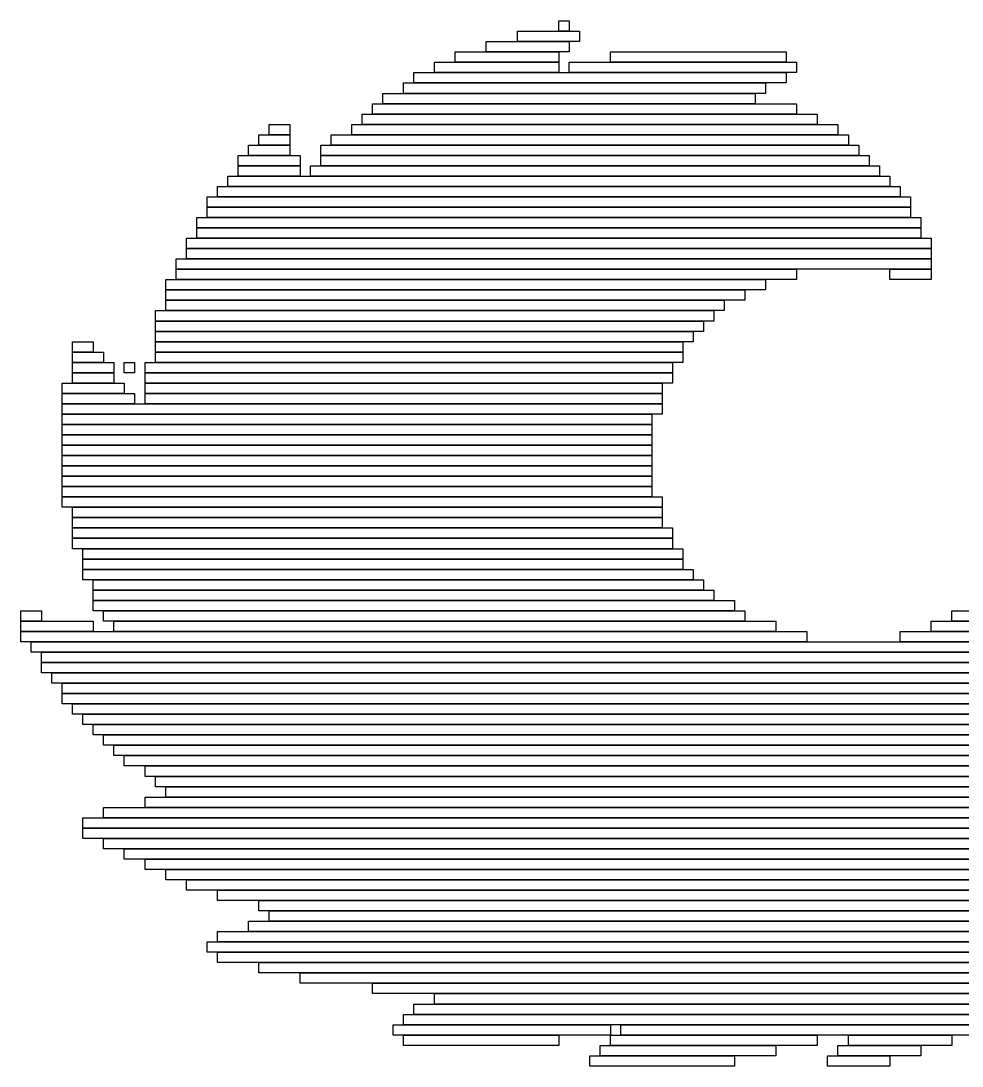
# Model space of a CAD drawing. Extents: x 393 to 650, y 414 to 631.
# Drawn here: x 393 to 484, y 415 to 516 of the extents above; entities that cross this region are included whole.
import ezdxf

# ---------------------------------------------------------------- set-up
doc = ezdxf.new("R2010")
doc.units = 0

msp = doc.modelspace()

# ---------------------------------------------------------------- linework, layer by layer
for p, q in [((445, 516), (446, 516)), ((445, 515), (445, 516)), ((446, 516), (446, 515)), ((441, 515), (447, 515)), ((441, 514), (441, 515)), ((446, 515), (445, 515)), ((447, 515), (447, 514)), ((438, 514), (446, 514)), ((438, 513), (438, 514)), ((447, 514), (441, 514)), ((446, 514), (446, 513)), ((435, 513), (445, 513)), ((435, 512), (435, 513)), ((446, 513), (438, 513)), ((445, 513), (445, 512)), ((450, 513), (467, 513)), ((450, 512), (450, 513)), ((467, 513), (467, 512)), ((433, 512), (445, 512)), ((433, 511), (433, 512)), ((445, 512), (435, 512)), ((445, 512), (445, 511)), ((446, 512), (468, 512)), ((446, 511), (446, 512)), ((467, 512), (450, 512)), ((468, 512), (468, 511)), ((431, 511), (467, 511)), ((431, 510), (431, 511)), ((445, 511), (433, 511)), ((468, 511), (446, 511)), ((467, 511), (467, 510)), ((430, 510), (465, 510)), ((430, 509), (430, 510)), ((467, 510), (431, 510)), ((465, 510), (465, 509)), ((428, 509), (464, 509)), ((428, 508), (428, 509)), ((465, 509), (430, 509)), ((464, 509), (464, 508)), ((427, 508), (468, 508)), ((427, 507), (427, 508)), ((464, 508), (428, 508)), ((468, 508), (468, 507)), ((426, 507), (470, 507)), ((426, 506), (426, 507)), ((468, 507), (427, 507)), ((470, 507), (470, 506)), ((416, 505), (419, 505)), ((416, 504), (416, 505)), ((417, 506), (419, 506)), ((417, 505), (417, 506)), ((419, 505), (417, 505)), ((419, 506), (419, 505)), ((419, 505), (419, 504)), ((423, 505), (473, 505)), ((423, 504), (423, 505)), ((425, 506), (472, 506)), ((425, 505), (425, 506)), ((472, 505), (425, 505)), ((470, 506), (426, 506)), ((472, 506), (472, 505)), ((473, 505), (473, 504)), ((415, 504), (419, 504)), ((415, 503), (415, 504)), ((419, 504), (416, 504)), ((419, 504), (419, 503)), ((422, 504), (474, 504)), ((422, 503), (422, 504)), ((473, 504), (423, 504)), ((474, 504), (474, 503)), ((414, 503), (420, 503)), ((414, 502), (414, 503)), ((419, 503), (415, 503)), ((420, 503), (420, 502)), ((474, 503), (422, 503)), ((422, 503), (475, 503)), ((422, 502), (422, 503)), ((475, 503), (475, 502)), ((420, 502), (414, 502)), ((414, 502), (420, 502)), ((414, 501), (414, 502)), ((420, 502), (420, 501)), ((421, 502), (476, 502)), ((421, 501), (421, 502)), ((475, 502), (422, 502)), ((476, 502), (476, 501)), ((413, 501), (477, 501)), ((413, 500), (413, 501)), ((420, 501), (414, 501)), ((476, 501), (421, 501)), ((477, 501), (477, 500)), ((412, 500), (478, 500)), ((412, 499), (412, 500)), ((477, 500), (413, 500)), ((478, 500), (478, 499)), ((411, 499), (479, 499)), ((411, 498), (411, 499)), ((478, 499), (412, 499)), ((479, 499), (479, 498)), ((479, 498), (411, 498)), ((411, 498), (479, 498)), ((411, 497), (411, 498)), ((479, 498), (479, 497)), ((410, 497), (480, 497)), ((410, 496), (410, 497)), ((479, 497), (411, 497)), ((480, 497), (480, 496)), ((480, 496), (410, 496)), ((410, 496), (480, 496)), ((410, 495), (410, 496)), ((480, 496), (480, 495)), ((409, 495), (481, 495)), ((409, 494), (409, 495)), ((480, 495), (410, 495)), ((481, 495), (481, 494)), ((481, 494), (409, 494)), ((409, 494), (481, 494)), ((409, 493), (409, 494)), ((481, 494), (481, 493)), ((408, 493), (481, 493)), ((408, 492), (408, 493)), ((481, 493), (409, 493)), ((481, 493), (481, 492)), ((481, 492), (408, 492)), ((408, 492), (468, 492)), ((408, 491), (408, 492)), ((468, 492), (468, 491)), ((477, 492), (481, 492)), ((477, 491), (477, 492)), ((481, 492), (481, 491)), ((407, 491), (465, 491)), ((407, 490), (407, 491)), ((468, 491), (408, 491)), ((465, 491), (465, 490)), ((481, 491), (477, 491)), ((465, 490), (407, 490)), ((407, 490), (463, 490)), ((407, 489), (407, 490)), ((463, 490), (463, 489)), ((463, 489), (407, 489)), ((407, 489), (461, 489)), ((407, 488), (407, 489)), ((461, 489), (461, 488)), ((406, 488), (460, 488)), ((406, 487), (406, 488)), ((461, 488), (407, 488)), ((460, 488), (460, 487)), ((460, 487), (406, 487)), ((406, 487), (459, 487)), ((406, 486), (406, 487)), ((459, 487), (459, 486)), ((459, 486), (406, 486)), ((406, 486), (458, 486)), ((406, 485), (406, 486)), ((458, 486), (458, 485)), ((398, 485), (400, 485)), ((398, 484), (398, 485)), ((400, 485), (400, 484)), ((458, 485), (406, 485)), ((406, 485), (457, 485)), ((406, 484), (406, 485)), ((457, 485), (457, 484)), ((400, 484), (398, 484)), ((398, 484), (401, 484)), ((398, 483), (398, 484)), ((401, 484), (401, 483)), ((457, 484), (406, 484)), ((406, 484), (457, 484)), ((406, 483), (406, 484)), ((457, 484), (457, 483)), ((401, 483), (398, 483)), ((398, 483), (402, 483)), ((398, 482), (398, 483)), ((402, 483), (402, 482)), ((403, 483), (404, 483)), ((403, 482), (403, 483)), ((404, 483), (404, 482)), ((405, 483), (456, 483)), ((405, 482), (405, 483)), ((457, 483), (406, 483)), ((456, 483), (456, 482)), ((402, 482), (398, 482)), ((398, 482), (402, 482)), ((398, 481), (398, 482)), ((402, 482), (402, 481)), ((404, 482), (403, 482)), ((456, 482), (405, 482)), ((405, 482), (456, 482)), ((405, 481), (405, 482)), ((456, 482), (456, 481)), ((397, 481), (403, 481)), ((397, 480), (397, 481)), ((402, 481), (398, 481)), ((403, 481), (403, 480)), ((456, 481), (405, 481)), ((405, 481), (455, 481)), ((405, 480), (405, 481)), ((455, 481), (455, 480)), ((403, 480), (397, 480)), ((397, 480), (404, 480)), ((397, 479), (397, 480)), ((404, 480), (404, 479)), ((455, 480), (405, 480)), ((405, 480), (455, 480)), ((405, 479), (405, 480)), ((455, 480), (455, 479)), ((404, 479), (397, 479)), ((397, 479), (455, 479)), ((397, 478), (397, 479)), ((455, 479), (405, 479)), ((455, 479), (455, 478)), ((455, 478), (397, 478)), ((397, 478), (454, 478)), ((397, 477), (397, 478)), ((454, 478), (454, 477)), ((454, 477), (397, 477)), ((397, 477), (454, 477)), ((397, 476), (397, 477)), ((454, 477), (454, 476)), ((454, 476), (397, 476)), ((397, 476), (454, 476)), ((397, 475), (397, 476)), ((454, 476), (454, 475)), ((454, 475), (397, 475)), ((397, 475), (454, 475)), ((397, 474), (397, 475)), ((454, 475), (454, 474)), ((454, 474), (397, 474)), ((397, 474), (454, 474)), ((397, 473), (397, 474)), ((454, 474), (454, 473)), ((454, 473), (397, 473)), ((397, 473), (454, 473)), ((397, 472), (397, 473)), ((454, 473), (454, 472)), ((454, 472), (397, 472)), ((397, 472), (454, 472)), ((397, 471), (397, 472)), ((454, 472), (454, 471)), ((454, 471), (397, 471)), ((397, 471), (454, 471)), ((397, 470), (397, 471)), ((454, 471), (454, 470)), ((454, 470), (397, 470)), ((397, 470), (455, 470)), ((397, 469), (397, 470)), ((455, 470), (455, 469)), ((455, 469), (397, 469)), ((398, 469), (455, 469)), ((398, 468), (398, 469)), ((455, 469), (455, 468)), ((455, 468), (398, 468)), ((398, 468), (455, 468)), ((398, 467), (398, 468)), ((455, 468), (455, 467)), ((455, 467), (398, 467)), ((398, 467), (456, 467)), ((398, 466), (398, 467)), ((456, 467), (456, 466)), ((456, 466), (398, 466)), ((398, 466), (456, 466)), ((398, 465), (398, 466)), ((456, 466), (456, 465)), ((456, 465), (398, 465)), ((399, 465), (457, 465)), ((399, 464), (399, 465)), ((457, 465), (457, 464)), ((457, 464), (399, 464)), ((399, 464), (457, 464)), ((399, 463), (399, 464)), ((457, 464), (457, 463)), ((457, 463), (399, 463)), ((399, 463), (458, 463)), ((399, 462), (399, 463)), ((458, 463), (458, 462)), ((458, 462), (399, 462)), ((400, 462), (459, 462)), ((400, 461), (400, 462)), ((459, 462), (459, 461)), ((459, 461), (400, 461)), ((400, 461), (460, 461)), ((400, 460), (400, 461)), ((460, 461), (460, 460)), ((460, 460), (400, 460)), ((400, 460), (462, 460)), ((400, 459), (400, 460)), ((462, 460), (462, 459)), ((393, 459), (395, 459)), ((393, 458), (393, 459)), ((395, 459), (395, 458)), ((462, 459), (400, 459)), ((401, 459), (463, 459)), ((401, 458), (401, 459)), ((463, 459), (463, 458)), ((483, 459), (588, 459)), ((483, 458), (483, 459)), ((395, 458), (393, 458)), ((393, 458), (400, 458)), ((393, 457), (393, 458)), ((400, 458), (400, 457)), ((463, 458), (401, 458)), ((402, 458), (466, 458)), ((402, 457), (402, 458)), ((466, 458), (466, 457)), ((481, 458), (587, 458)), ((481, 457), (481, 458)), ((588, 458), (483, 458)), ((400, 457), (393, 457)), ((393, 457), (469, 457)), ((393, 456), (393, 457)), ((466, 457), (402, 457)), ((469, 457), (469, 456)), ((478, 457), (587, 457)), ((478, 456), (478, 457)), ((587, 457), (481, 457)), ((469, 456), (393, 456)), ((394, 456), (586, 456)), ((394, 455), (394, 456)), ((587, 456), (478, 456)), ((586, 455), (394, 455)), ((395, 455), (585, 455)), ((395, 454), (395, 455)), ((585, 454), (395, 454)), ((395, 454), (585, 454)), ((395, 453), (395, 454)), ((585, 453), (395, 453)), ((396, 453), (584, 453)), ((396, 452), (396, 453)), ((584, 452), (396, 452)), ((397, 452), (583, 452)), ((397, 451), (397, 452)), ((583, 451), (397, 451)), ((397, 451), (582, 451)), ((397, 450), (397, 451)), ((582, 450), (397, 450)), ((398, 450), (581, 450)), ((398, 449), (398, 450)), ((581, 449), (398, 449)), ((399, 449), (580, 449)), ((399, 448), (399, 449)), ((580, 448), (399, 448)), ((400, 448), (579, 448)), ((400, 447), (400, 448)), ((579, 447), (400, 447)), ((401, 447), (578, 447)), ((401, 446), (401, 447)), ((578, 446), (401, 446)), ((402, 446), (577, 446)), ((402, 445), (402, 446)), ((577, 445), (402, 445)), ((403, 445), (576, 445)), ((403, 444), (403, 445)), ((576, 444), (403, 444)), ((405, 444), (575, 444)), ((405, 443), (405, 444)), ((575, 443), (405, 443)), ((406, 443), (573, 443)), ((406, 442), (406, 443)), ((573, 442), (406, 442)), ((407, 442), (572, 442)), ((407, 441), (407, 442)), ((405, 441), (571, 441)), ((405, 440), (405, 441)), ((572, 441), (407, 441)), ((401, 440), (569, 440)), ((401, 439), (401, 440)), ((571, 440), (405, 440)), ((399, 439), (568, 439)), ((399, 438), (399, 439)), ((569, 439), (401, 439)), ((568, 438), (399, 438)), ((399, 438), (566, 438)), ((399, 437), (399, 438)), ((566, 437), (399, 437)), ((401, 437), (565, 437)), ((401, 436), (401, 437)), ((565, 436), (401, 436)), ((403, 436), (563, 436)), ((403, 435), (403, 436)), ((563, 435), (403, 435)), ((405, 435), (562, 435)), ((405, 434), (405, 435)), ((562, 434), (405, 434)), ((407, 434), (598, 434)), ((407, 433), (407, 434)), ((598, 433), (407, 433)), ((409, 433), (600, 433)), ((409, 432), (409, 433)), ((600, 432), (409, 432)), ((412, 432), (602, 432)), ((412, 431), (412, 432)), ((602, 431), (412, 431)), ((416, 431), (603, 431)), ((416, 430), (416, 431)), ((603, 430), (416, 430)), ((417, 430), (604, 430)), ((417, 429), (417, 430)), ((415, 429), (605, 429)), ((415, 428), (415, 429)), ((604, 429), (417, 429)), ((412, 428), (500, 428)), ((412, 427), (412, 428)), ((605, 428), (415, 428)), ((411, 427), (499, 427)), ((411, 426), (411, 427)), ((500, 427), (412, 427)), ((499, 426), (411, 426)), ((412, 426), (498, 426)), ((412, 425), (412, 426)), ((498, 425), (412, 425)), ((416, 425), (496, 425)), ((416, 424), (416, 425)), ((496, 424), (416, 424)), ((420, 424), (495, 424)), ((420, 423), (420, 424)), ((495, 423), (420, 423)), ((427, 423), (493, 423)), ((427, 422), (427, 423)), ((493, 422), (427, 422)), ((433, 422), (492, 422)), ((433, 421), (433, 422)), ((431, 421), (490, 421)), ((431, 420), (431, 421)), ((492, 421), (433, 421)), ((430, 420), (488, 420)), ((430, 419), (430, 420)), ((490, 420), (431, 420)), ((429, 419), (450, 419)), ((429, 418), (429, 419)), ((488, 419), (430, 419)), ((450, 419), (450, 418)), ((451, 419), (486, 419)), ((451, 418), (451, 419)), ((450, 418), (429, 418)), ((430, 418), (445, 418)), ((430, 417), (430, 418)), ((445, 418), (445, 417)), ((450, 418), (470, 418)), ((450, 417), (450, 418)), ((486, 418), (451, 418)), ((470, 418), (470, 417)), ((473, 418), (483, 418)), ((473, 417), (473, 418)), ((483, 418), (483, 417)), ((445, 417), (430, 417)), ((449, 417), (466, 417)), ((449, 416), (449, 417)), ((470, 417), (450, 417)), ((466, 417), (466, 416)), ((472, 417), (480, 417)), ((472, 416), (472, 417)), ((483, 417), (473, 417)), ((480, 417), (480, 416)), ((448, 416), (462, 416)), ((448, 415), (448, 416)), ((466, 416), (449, 416)), ((462, 416), (462, 415)), ((471, 416), (477, 416)), ((471, 415), (471, 416)), ((480, 416), (472, 416)), ((477, 416), (477, 415)), ((462, 415), (448, 415)), ((477, 415), (471, 415))]:
    msp.add_line(p, q)

doc.saveas('drawing.dxf')
